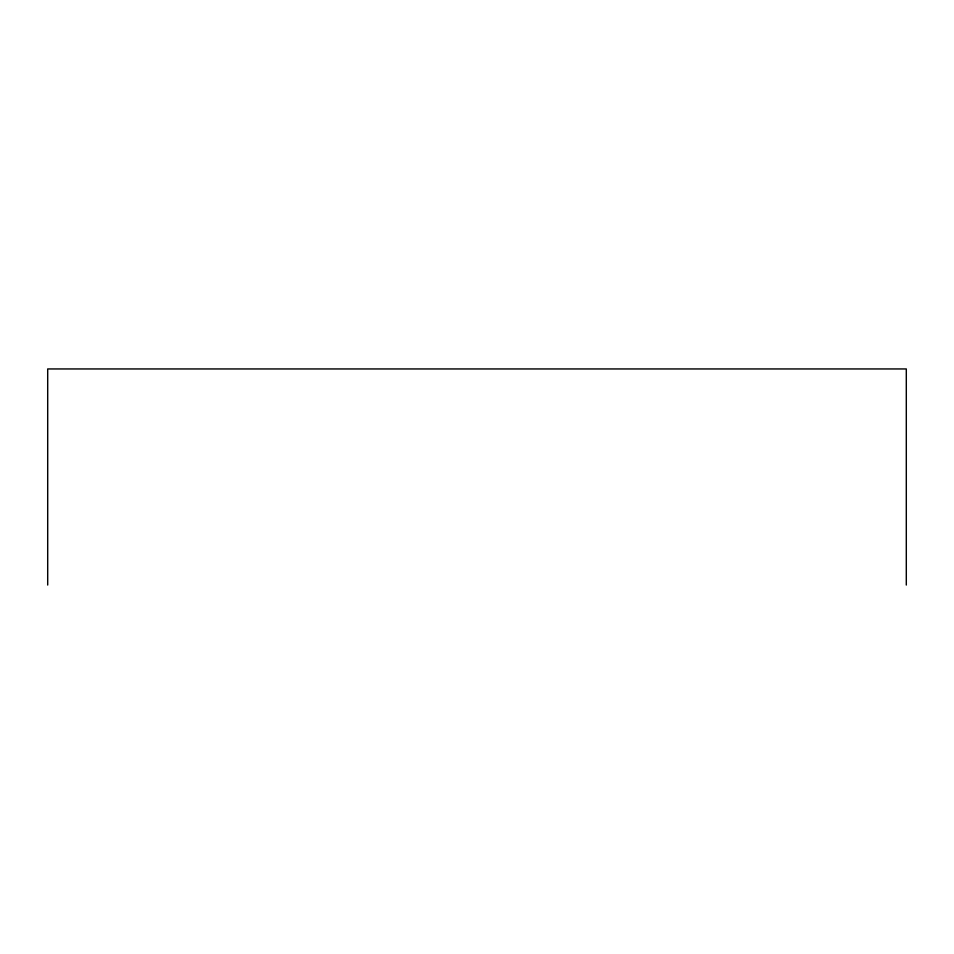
<?xml version="1.0" encoding="UTF-8"?>
<svg xmlns="http://www.w3.org/2000/svg" width="954" height="954" viewBox="0 0 954 954"><rect width="100%" height="100%" fill="white"/><g stroke="black" fill="none" stroke-linecap="round" stroke-linejoin="round"><path stroke-width="1.43" d="M906.3 585.052L906.3 368.948L47.7 368.948L47.7 585.052"/></g></svg>
